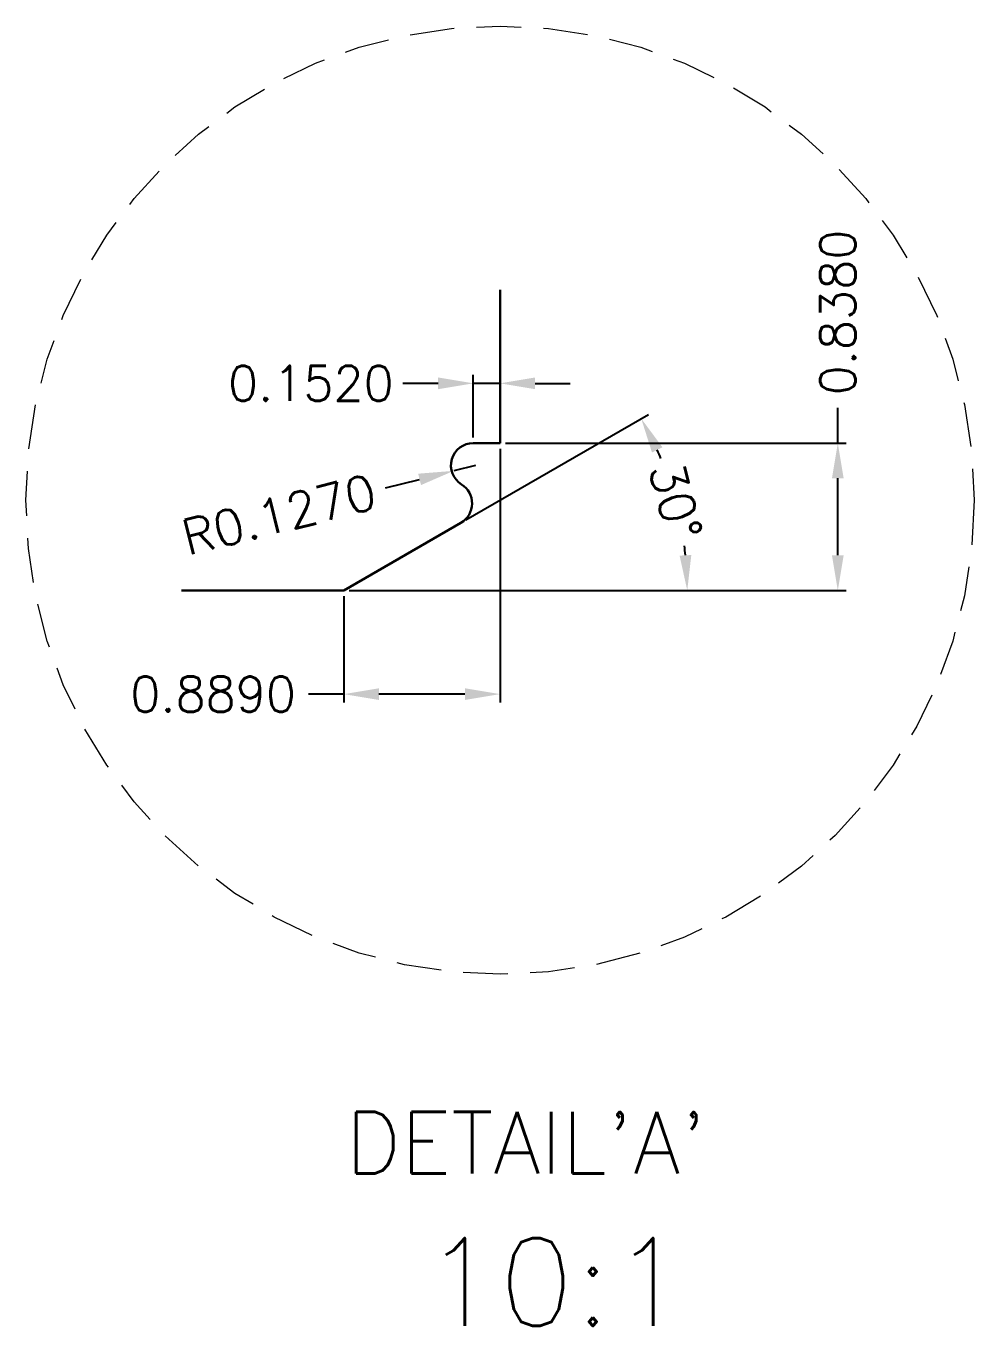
# Model space of a CAD drawing. Extents: x -852 to -740, y -39 to 34.
# Drawn here: x -745.42 to -740.02, y -0.95 to 6.44 of the extents above; entities that cross this region are included whole.
import ezdxf

# ---------------------------------------------------------------- set-up
doc = ezdxf.new("R2010")
doc.units = 0
doc.header["$LTSCALE"] = 0.04
doc.header["$MEASUREMENT"] = 0
doc.header["$PDMODE"] = 3
doc.linetypes.add('HIDDEN', pattern=[9.524999999999999, 6.349999999999999, -3.174999999999999])
for name, color, linetype, lineweight in [('D Frame', 7, 'Continuous', 30), ('DIM', 7, 'Continuous', 9), ('Hid', 5, 'HIDDEN', 9), ('标注线', 7, 'Continuous', 0)]:
    doc.layers.add(name, color=color, linetype=linetype, lineweight=lineweight)
doc.styles.add('BZ', font='simplex.shx')
doc.styles.get("Standard").update_dxf_attribs({"font": 'simplex.shx'})
doc.dimstyles.new('St.ZB(1)', dxfattribs={"dimtxt": 0.2, "dimasz": 0.2, "dimexe": 0.048, "dimexo": 0.032, "dimgap": 0.048, "dimtad": 0, "dimdec": 4, "dimzin": 0, "dimdsep": 46, "dimtxsty": 'BZ', "dimcen": 0.048, "dimclrd": 7, "dimclre": 1, "dimadec": 0, "dimazin": 0, "dimtfac": 1, "dimtdec": 4, "dimtmove": 0, "dimatfit": 3, "dimfxl": 1, "dimtolj": 1, "dimtzin": 0, "dimarcsym": 0})

# ---------------------------------------------------------------- blocks, each defined once
blk = doc.blocks.new('*D11')
at = {"layer": 'Defpoints', "color": 0, "linetype": 'ByBlock', "transparency": 16777216}
for p in [(233.1776492450355, 714.0734825684472), (233.1776492450355, 713.73347656587), (233.3296492433822, 713.73347656587)]:
    blk.add_point(p, dxfattribs=at)
at = {"layer": 'DIM', "color": 1, "linetype": 'ByBlock', "lineweight": -2, "transparency": 16777216}
for p, q in [((233.1776492450564, 713.7654765658632), (233.1776492450564, 714.1214825684405)), ((233.3296492434032, 713.7654765658632), (233.3296492434032, 714.1214825684405))]:
    blk.add_line(p, q, dxfattribs=at)
at = {"layer": 'DIM', "color": 7, "linetype": 'ByBlock', "lineweight": -2, "transparency": 16777216}
for p, q in [((232.9776492450564, 714.0734825684405), (232.7776492450564, 714.0734825684405)), ((233.3296492434032, 714.0734825684405), (233.1776492450564, 714.0734825684405)), ((233.5296492434031, 714.0734825684405), (233.7296492434032, 714.0734825684405))]:
    blk.add_line(p, q, dxfattribs=at)
at = {"layer": 'DIM', "color": 7, "linetype": 'ByBlock', "transparency": 16777216}
for points in [[(232.9776492450564, 714.1068159017736), (232.9776492450564, 714.0401492351072), (233.1776492450564, 714.0734825684405)], [(233.5296492434031, 714.1068159017736), (233.5296492434031, 714.0401492351072), (233.3296492434032, 714.0734825684405)]]:
    blk.add_solid(points, dxfattribs=at)
at = {"layer": 'DIM', "color": 0, "linetype": 'ByBlock', "transparency": 16777216, "insert": (232.2534587688659, 714.0734825684405), "char_height": 0.2, "attachment_point": 5, "style": 'BZ'}
blk.add_mtext('\\A1;0.1520', dxfattribs=at)
blk = doc.blocks.new('*D12')
at = {"layer": 'Defpoints', "color": 0, "linetype": 'ByBlock', "transparency": 16777216}
for p in [(233.3296492433822, 713.73347656587), (235.2518720076794, 713.73347656587), (232.4402492530357, 712.8954765749783)]:
    blk.add_point(p, dxfattribs=at)
at = {"layer": 'DIM', "color": 7, "linetype": 'ByBlock', "lineweight": -2, "transparency": 16777216}
for p, q in [((235.2518720076794, 713.73347656587), (235.2518720076794, 713.9334765658701)), ((235.2518720076794, 713.0954765749784), (235.2518720076794, 713.53347656587))]:
    blk.add_line(p, q, dxfattribs=at)
at = {"layer": 'DIM', "color": 1, "linetype": 'ByBlock', "lineweight": -2, "transparency": 16777216}
for p, q in [((233.3616492433822, 713.73347656587), (235.2998720076794, 713.73347656587)), ((232.4722492530357, 712.8954765749783), (235.2998720076794, 712.8954765749783))]:
    blk.add_line(p, q, dxfattribs=at)
at = {"layer": 'DIM', "color": 7, "linetype": 'ByBlock', "transparency": 16777216}
for points in [[(235.2185386743461, 713.53347656587), (235.2852053410128, 713.53347656587), (235.2518720076794, 713.73347656587)], [(235.2185386743461, 713.0954765749784), (235.2852053410128, 713.0954765749784), (235.2518720076794, 712.8954765749783)]]:
    blk.add_solid(points, dxfattribs=at)
at = {"layer": 'DIM', "color": 0, "linetype": 'ByBlock', "transparency": 16777216, "insert": (235.2518720076793, 714.4767146611082), "char_height": 0.2, "attachment_point": 5, "rotation": 90, "style": 'BZ'}
blk.add_mtext('\\A1;0.8380', dxfattribs=at)
blk = doc.blocks.new('*D13')
at = {"layer": 'Defpoints', "color": 0, "linetype": 'ByBlock', "transparency": 16777216}
for p in [(233.3296492433822, 713.73347656587), (232.4406492530526, 712.8957075150956), (232.4406492530526, 712.3056646251305)]:
    blk.add_point(p, dxfattribs=at)
at = {"layer": 'DIM', "color": 1, "linetype": 'ByBlock', "lineweight": -2, "transparency": 16777216}
for p, q in [((233.3296492433822, 713.70147656587), (233.3296492433822, 712.2576646251306)), ((232.4406492530526, 712.8637075150956), (232.4406492530526, 712.2576646251306))]:
    blk.add_line(p, q, dxfattribs=at)
at = {"layer": 'DIM', "color": 7, "linetype": 'ByBlock', "lineweight": -2, "transparency": 16777216}
for p, q in [((232.4406492530526, 712.3056646251305), (232.2406492530526, 712.3056646251305)), ((233.1296492433822, 712.3056646251305), (232.6406492530526, 712.3056646251305))]:
    blk.add_line(p, q, dxfattribs=at)
at = {"layer": 'DIM', "color": 7, "linetype": 'ByBlock', "transparency": 16777216}
for points in [[(232.6406492530526, 712.3389979584638), (232.6406492530526, 712.2723312917973), (232.4406492530526, 712.3056646251305)], [(233.1296492433822, 712.3389979584638), (233.1296492433822, 712.2723312917973), (233.3296492433822, 712.3056646251305)]]:
    blk.add_solid(points, dxfattribs=at)
at = {"layer": 'DIM', "color": 0, "linetype": 'ByBlock', "transparency": 16777216, "insert": (231.6974111578145, 712.3056646251305), "char_height": 0.2, "attachment_point": 5, "style": 'BZ'}
blk.add_mtext('\\A1;0.8890', dxfattribs=at)
blk = doc.blocks.new('*D14')
at = {"layer": 'Defpoints', "color": 0, "linetype": 'ByBlock', "transparency": 16777216}
for p in [(233.1893473995343, 713.6064765672514), (233.0661367639126, 713.5756847027606)]:
    blk.add_point(p, dxfattribs=at)
at = {"layer": 'DIM', "color": 7, "linetype": 'ByBlock', "lineweight": -2, "transparency": 16777216}
for p, q in [((233.1893473995343, 713.6064765672514), (233.0661367639126, 713.5756847027606)), ((232.6780717656074, 713.4787024513411), (232.87210426476, 713.5271935770508))]:
    blk.add_line(p, q, dxfattribs=at)
at = {"layer": 'DIM', "color": 7, "linetype": 'ByBlock', "transparency": 16777216}
blk.add_solid([(232.8640224104751, 713.5595323269097), (232.880186119045, 713.4948548271921), (233.0661367639126, 713.5756847027606)], dxfattribs=at)
at = {"layer": 'DIM', "color": 0, "linetype": 'ByBlock', "transparency": 16777216, "insert": (232.072505575395, 713.327363957102), "char_height": 0.2, "attachment_point": 5, "rotation": 14.03151899305429, "style": 'BZ'}
blk.add_mtext('\\A1;R0.1270', dxfattribs=at)
blk = doc.blocks.new('*D15')
at = {"layer": 'Defpoints', "color": 0, "linetype": 'ByBlock', "transparency": 16777216}
for p in [(233.1073180659679, 713.2806089336927), (234.3654816035151, 713.2349469825022), (231.5164347654737, 712.8954765749781), (232.440249253047, 712.8954765749849), (232.4402492530471, 712.895476574979)]:
    blk.add_point(p, dxfattribs=at)
at = {"layer": 'DIM', "color": 1, "linetype": 'ByBlock', "lineweight": -2, "transparency": 16777216}
for p, q in [((233.1350308789029, 713.296608933688), (234.1748393880398, 713.896942656344)), ((232.472249253061, 712.8954765749747), (234.44318141579, 712.8954765749763))]:
    blk.add_line(p, q, dxfattribs=at)
at = {"layer": 'DIM', "color": 7, "linetype": 'ByBlock', "lineweight": -2, "transparency": 16777216}
for start, end in [(22.5695914628836, 24.13577650206747), (5.864223497978045, 7.430408537159522)]:
    blk.add_arc((232.4402492530508, 712.8954765749745), 1.954932162739187, start, end, dxfattribs=at)
at = {"layer": 'DIM', "color": 7, "linetype": 'ByBlock', "transparency": 16777216}
for points in [[(234.1945970849061, 713.6796808638069), (234.2539616167425, 713.7100172578623), (234.1332701686582, 713.8729426563441)], [(234.4182405766095, 713.0969198330253), (234.3516611869277, 713.0935096550182), (234.3951814157899, 712.8954765749762)]]:
    blk.add_solid(points, dxfattribs=at)
at = {"layer": 'DIM', "color": 0, "linetype": 'ByBlock', "transparency": 16777216, "insert": (234.3285687176835, 713.4014502505756), "char_height": 0.2, "attachment_point": 5, "rotation": 285.00000000002154, "style": 'BZ'}
blk.add_mtext('\\A1;30°', dxfattribs=at)

msp = doc.modelspace()

# ---------------------------------------------------------------- linework, layer by layer
at = {"layer": 'D Frame', "color": 0, "linetype": 'ByBlock'}
for p, q in [((-742.7207093363118, 4.940566178949893, -9.43206794e-08), (-742.7207093363118, 4.068460830482308, -9.43206794e-08)), ((-742.8727093346502, 4.068460830482308, -9.43206794e-08), (-742.7207093363118, 4.068460830482308, -9.43206794e-08)), ((-743.6101093266468, 3.230460839597299, -9.43206794e-08), (-742.943040513726, 3.615593198305077, -9.43206794e-08)), ((-743.6101093266468, 3.230460839591387, -9.43206794e-08), (-744.5339238142202, 3.230460839590591, -9.43206794e-08))]:
    msp.add_line(p, q, dxfattribs=at)
for centre, radius, start, end in [((-742.8727093346502, 3.941460831863537, -9.43206794e-08), 0.1269999986187504, 90.00000000010421, 238.204138309052), ((-743.0065405130354, 3.725578423389492, -9.43206794e-08), 0.1269999986186272, 299.9999999999916, 58.20413830905203)]:
    msp.add_arc(centre, radius, start, end, dxfattribs=at)
at = {"layer": 'DIM', "color": 0, "linetype": 'ByBlock'}
msp.add_line((-743.6101093266477, 3.230460839590591, -9.43206794e-08), (-744.5339238142202, 3.230460839590591, -9.43206794e-08), dxfattribs=at)
at = {"layer": 'Hid'}
msp.add_circle((-742.7207093363118, 3.74395616342224, -9.43206794e-08), 2.697165337322577, dxfattribs=at)

# ---------------------------------------------------------------- texts
at = {"layer": 'DIM', "color": 0, "ltscale": 0.02, "insert": (-743.1566997728715, -0.4536133852884632), "char_height": 0.5, "width": 4.420505332102038, "attachment_point": 1}
msp.add_mtext('10:1', dxfattribs=at)
at = {"layer": '标注线', "insert": (-743.5986481314523, 0.2640119080363092), "char_height": 0.35, "width": 5.063394957120436, "attachment_point": 1}
msp.add_mtext("DETAIL'A'", dxfattribs=at)

# ---------------------------------------------------------------- dimensions: what is measured, and where the dimension line sits
at = {"layer": 'DIM', "color": 0, "linetype": 'ByBlock'}
dim = msp.add_linear_dim(base=(-740.7984865720146, 4.068460830482308, -9.43206794e-08), p1=(-743.6101093266581, 3.230460839590591, -9.43206794e-08), p2=(-742.7207093363118, 4.068460830482308, -9.43206794e-08), angle=90, text='0.8380', dimstyle='St.ZB(1)', override={"dimscale": 1, "dimlfac": 1}, dxfattribs=at)
dim.commit()
dim.dimension.update_dxf_attribs({"geometry": '*D12', "text_midpoint": (-740.7984865720146, 4.811698925720406, -9.43206794e-08), "insert": (-976.0503585796939, -709.6650157353877, -9.43206794e-08)})
for base, p2, text, picture, middle in [((-742.8727093346585, 4.408466833059492, -9.43206794e-08), (-742.8727093346585, 4.068460830482308, -9.43206794e-08), '0.1520', '*D11', (-743.7968998108488, 4.408466833059492, -9.43206794e-08)), ((-743.6097093266413, 2.640648889742806, -9.43206794e-08), (-743.6097093266413, 3.230691779707854, -9.43206794e-08), '0.8890', '*D13', (-744.3529474218794, 2.640648889742806, -9.43206794e-08))]:
    dim = msp.add_linear_dim(base=base, p1=(-742.7207093363118, 4.068460830482308, -9.43206794e-08), p2=p2, text=text, dimstyle='St.ZB(1)', override={"dimscale": 1, "dimlfac": 1}, dxfattribs=at)
    dim.commit()
    dim.dimension.update_dxf_attribs({"geometry": picture, "text_midpoint": middle, "insert": (-976.0503585796939, -709.6650157353877, -9.43206794e-08)})
dim = msp.add_angular_dim_2l(base=(-741.6848769761789, 3.569931247114482, -9.43206794e-08), line1=((-743.6101093266468, 3.230460839591387, -9.43206794e-08), (-744.5339238142202, 3.230460839590591, -9.43206794e-08)), line2=((-743.6101093266468, 3.230460839597299, -9.43206794e-08), (-742.943040513726, 3.615593198305077, -9.43206794e-08)), dimstyle='St.ZB(1)', override={"dimscale": 1, "dimlfac": 1}, dxfattribs=at)
dim.commit()
dim.dimension.update_dxf_attribs({"geometry": '*D15', "text_midpoint": (-741.7217898620244, 3.736434515192399, -9.43206794e-08), "insert": (-976.0503585796939, -709.6650157353877, -9.43206794e-08)})
dim = msp.add_radius_dim(center=(-742.8610111801596, 3.941460831863651, -9.43206794e-08), mpoint=(-742.9842218157813, 3.910668967372885, -9.43206794e-08), text='R0.1270', dimstyle='St.ZB(1)', override={"dimscale": 1, "dimlfac": 1}, dxfattribs=at)
dim.commit()
dim.dimension.update_dxf_attribs({"geometry": '*D14', "text_midpoint": (-743.9778530042988, 3.662348221714182, -9.43206794e-08), "insert": (-976.0503585796939, -709.6650157353877, -9.43206794e-08)})

doc.saveas('drawing.dxf')
